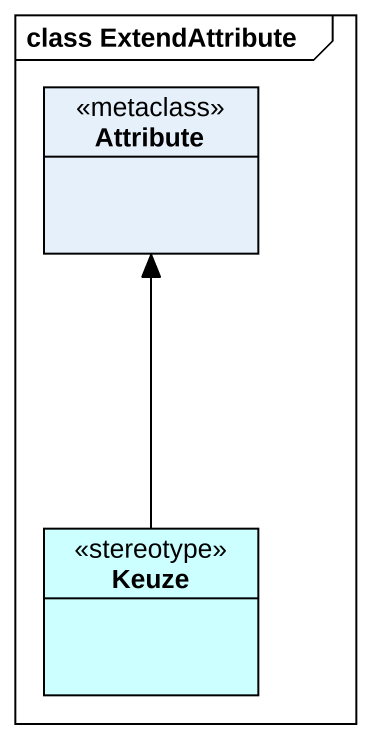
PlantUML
@startuml
mainframe class ExtendAttribute
hide circle
hide empty members
class Attribute <<metaclass>>
class Keuze <<stereotype>> #CCFFFF
Keuze -up-> Attribute
@enduml
